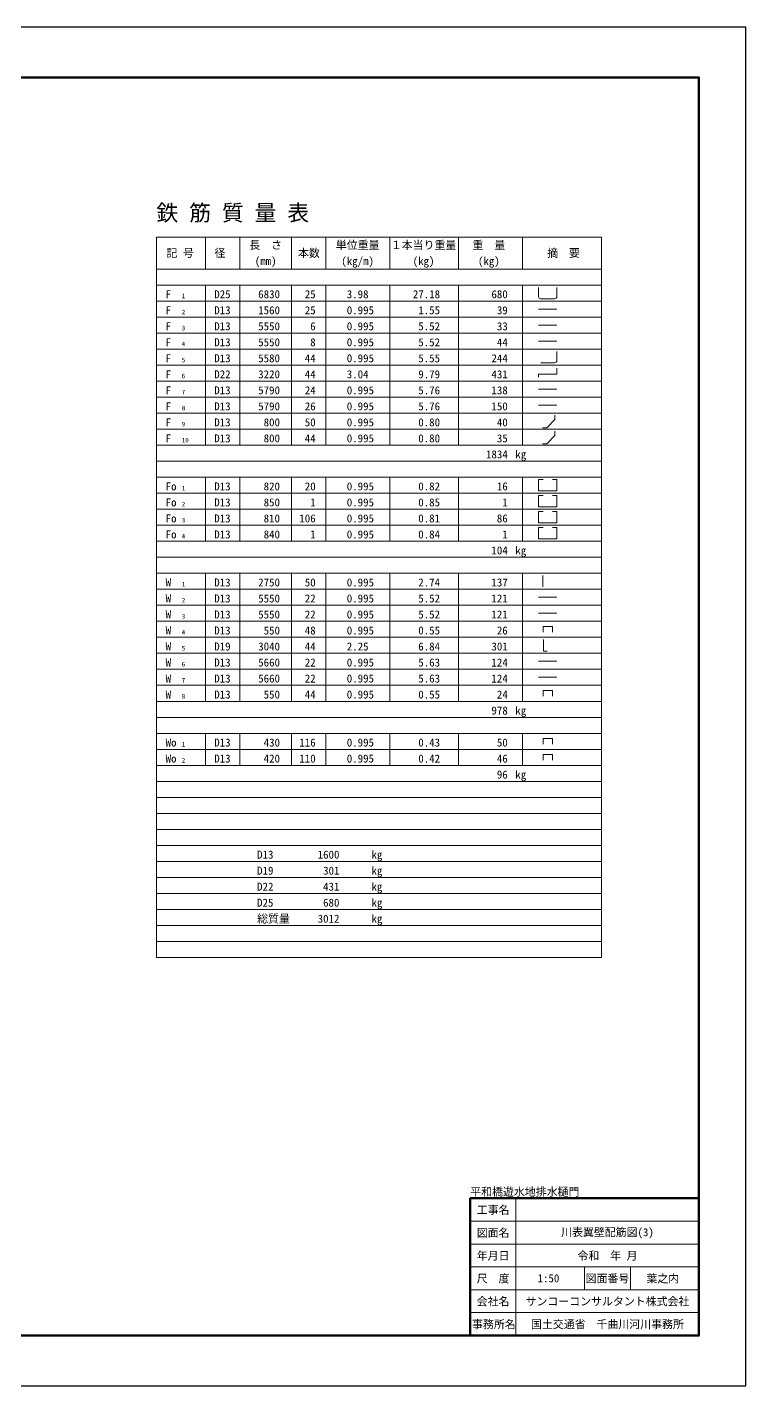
# Model space of a CAD drawing. Header units: millimetres. Extents: x 222124 to 348274, y -62968 to -33268.
# Drawn here: x 332562 to 348274, y -62968 to -33268 of the extents above; entities that cross this region are included whole.
import ezdxf
from ezdxf.enums import TextEntityAlignment as Align

# ---------------------------------------------------------------- set-up
doc = ezdxf.new("R2010")
doc.units = ezdxf.units.MM
doc.header["$LTSCALE"] = 50
doc.layers.get('Defpoints').update_dxf_attribs({"color": 191})
for name, color, linetype, lineweight in [('D-STR-TXT', 7, 'Continuous', 13), ('D-TTL', 2, 'Continuous', 140), ('D-TTL-FRAM', 2, 'Continuous', 50), ('D-TTL-LINE', 7, 'Continuous', 13), ('D-TTL-TXT', 7, 'Continuous', 13)]:
    doc.layers.add(name, color=color, linetype=linetype, lineweight=lineweight)
doc.styles.add('MS ゴシック', font='MS Gothic.ttf')
doc.styles.add('YOKO_GOTHIC', font='MS Gothic.ttf')
doc.styles.add('ＭＳゴシック', font='MS Gothic.ttf')

msp = doc.modelspace()

# ---------------------------------------------------------------- linework, layer by layer
at = {"layer": 'D-STR-TXT'}
for p, q in [((345121.5, -37855.1), (335388.3, -37855.1)), ((335388.3, -37855.1), (335388.3, -38905.1)), ((336461, -37855.1), (336461, -38555.1)), ((337211, -37855.1), (337211, -38555.1)), ((338344.5, -37855.1), (338344.5, -38555.1)), ((339094.5, -37855.1), (339094.5, -38555.1)), ((340494.5, -37855.1), (340494.5, -38555.1)), ((341994.5, -37855.1), (341994.5, -38555.1)), ((343394.4, -37855.1), (343394.4, -38555.1)), ((345121.5, -37855.1), (345121.5, -38905.1)), ((335388.3, -38555.1), (345121.5, -38555.1)), ((335388.3, -38905.1), (335388.3, -53605.1)), ((335388.3, -38905.1), (345121.3, -38905.1)), ((336461.3, -38905.1), (336461.3, -42405.1)), ((337211.3, -38905.1), (337211.3, -42405.1)), ((338344.3, -38905.1), (338344.3, -42405.1)), ((339094.3, -38905.1), (339094.3, -42405.1)), ((340494.3, -38905.1), (340494.3, -42405.1)), ((341994.3, -38905.1), (341994.3, -42405.1)), ((343394.3, -38905.1), (343394.3, -42405.1)), ((345121.3, -38905.1), (345121.3, -53605.1)), ((335388.3, -39255.1), (345121.3, -39255.1)), ((335388.3, -39605.1), (345121.3, -39605.1)), ((335388.3, -39955.1), (345121.3, -39955.1)), ((335388.3, -40305.1), (345121.3, -40305.1)), ((335388.3, -40655.1), (345121.3, -40655.1)), ((335388.3, -41005.1), (345121.3, -41005.1)), ((335388.3, -41355.1), (345121.3, -41355.1)), ((335388.3, -41705.1), (345121.3, -41705.1)), ((335388.3, -42055.1), (345121.3, -42055.1)), ((335388.3, -42405.1), (345121.3, -42405.1)), ((335388.3, -42755.1), (345121.3, -42755.1)), ((335388.3, -43105.1), (345121.3, -43105.1)), ((336461.3, -43105.1), (336461.3, -44505.1)), ((337211.3, -43105.1), (337211.3, -44505.1)), ((338344.3, -43105.1), (338344.3, -44505.1)), ((339094.3, -43105.1), (339094.3, -44505.1)), ((340494.3, -43105.1), (340494.3, -44505.1)), ((341994.3, -43105.1), (341994.3, -44505.1)), ((343394.3, -43105.1), (343394.3, -44505.1)), ((335388.3, -43455.1), (345121.3, -43455.1)), ((335388.3, -43805.1), (345121.3, -43805.1)), ((335388.3, -44155.1), (345121.3, -44155.1)), ((335388.3, -44505.1), (345121.3, -44505.1)), ((335388.3, -44855.1), (345121.3, -44855.1)), ((335388.3, -45205.1), (345121.3, -45205.1)), ((336461.3, -45205.1), (336461.3, -48005.1)), ((337211.3, -45205.1), (337211.3, -48005.1)), ((338344.3, -45205.1), (338344.3, -48005.1)), ((339094.3, -45205.1), (339094.3, -48005.1)), ((340494.3, -45205.1), (340494.3, -48005.1)), ((341994.3, -45205.1), (341994.3, -48005.1)), ((343394.3, -45205.1), (343394.3, -48005.1)), ((335388.3, -45555.1), (345121.3, -45555.1)), ((335388.3, -45905.1), (345121.3, -45905.1)), ((335388.3, -46255.1), (345121.3, -46255.1)), ((335388.3, -46605.1), (345121.3, -46605.1)), ((335388.3, -46955.1), (345121.3, -46955.1)), ((335388.3, -47305.1), (345121.3, -47305.1)), ((335388.3, -47655.1), (345121.3, -47655.1)), ((335388.3, -48005.1), (345121.3, -48005.1)), ((335388.3, -48355.1), (345121.3, -48355.1)), ((335388.3, -48705.1), (345121.3, -48705.1)), ((336461.3, -48705.1), (336461.3, -49405.1)), ((337211.3, -48705.1), (337211.3, -49405.1)), ((338344.3, -48705.1), (338344.3, -49405.1)), ((339094.3, -48705.1), (339094.3, -49405.1)), ((340494.3, -48705.1), (340494.3, -49405.1)), ((341994.3, -48705.1), (341994.3, -49405.1)), ((343394.3, -48705.1), (343394.3, -49405.1)), ((335388.3, -49055.1), (345121.3, -49055.1)), ((335388.3, -49405.1), (345121.3, -49405.1)), ((335388.3, -49755.1), (345121.3, -49755.1)), ((335388.3, -50105.1), (345121.3, -50105.1)), ((335388.3, -50455.1), (345121.3, -50455.1)), ((335388.3, -50805.1), (345121.3, -50805.1)), ((335388.3, -51155.1), (345121.3, -51155.1)), ((335388.3, -51505.1), (345121.3, -51505.1)), ((335388.3, -51855.1), (345121.3, -51855.1)), ((335388.3, -52205.1), (345121.3, -52205.1)), ((335388.3, -52555.1), (345121.3, -52555.1)), ((335388.3, -52905.1), (345121.3, -52905.1)), ((335388.3, -53255.1), (345121.3, -53255.1)), ((335388.3, -53605.1), (345121.3, -53605.1))]:
    msp.add_line(p, q, dxfattribs=at)
for points in [[(343744.3, -38955.1), (343744.3, -39155.1, 0.4142136), (343794.3, -39205.1), (344094.3, -39205.1, 0.4142136), (344144.3, -39155.1), (344144.3, -38955.1)], [(344144.3, -40355.1), (344144.3, -40555.1, -0.4142136), (344094.3, -40605.1), (343794.3, -40605.1)]]:
    msp.add_lwpolyline(points, format="xyb", dxfattribs=at)
for points in [[(343744.3, -39430.1), (344144.3, -39430.1)], [(343744.3, -39780.1), (344144.3, -39780.1)], [(343744.3, -40130.1), (344144.3, -40130.1)], [(344144.3, -40724.7), (344144.3, -40849.7), (343744.3, -40849.7), (343744.3, -40919.6)], [(343744.3, -41180.1), (344144.3, -41180.1)], [(343744.3, -41530.1), (344144.3, -41530.1)], [(343825.1, -42023), (343925.1, -42023), (344101.9, -41846.2), (344101.9, -41746.2)], [(343825.1, -42373), (343925.1, -42373), (344101.9, -42196.2), (344101.9, -42096.2)], [(343844.3, -43155.1), (343744.3, -43155.1), (343744.3, -43405.1), (344144.3, -43405.1), (344144.3, -43155.1), (344044.3, -43155.1)], [(343844.3, -43505.1), (343744.3, -43505.1), (343744.3, -43755.1), (344144.3, -43755.1), (344144.3, -43505.1), (344044.3, -43505.1)], [(343844.3, -43855.1), (343744.3, -43855.1), (343744.3, -44105.1), (344144.3, -44105.1), (344144.3, -43855.1), (344044.3, -43855.1)], [(343844.3, -44205.1), (343744.3, -44205.1), (343744.3, -44455.1), (344144.3, -44455.1), (344144.3, -44205.1), (344044.3, -44205.1)], [(343836.1, -45505.1), (343836.1, -45255.1)], [(343744.3, -45730.1), (344144.3, -45730.1)], [(343744.3, -46080.1), (344144.3, -46080.1)], [(343844.3, -46493.5), (343844.3, -46368.5), (344044.3, -46368.5), (344044.3, -46493.5)], [(343853.1, -46655.1), (343853.1, -46905.1), (343929.4, -46905.1)], [(343744.3, -47130.1), (344144.3, -47130.1)], [(343744.3, -47480.1), (344144.3, -47480.1)], [(343844.3, -47893.5), (343844.3, -47768.5), (344044.3, -47768.5), (344044.3, -47893.5)], [(343844.3, -48943.5), (343844.3, -48818.5), (344044.3, -48818.5), (344044.3, -48943.5)], [(343844.3, -49293.5), (343844.3, -49168.5), (344044.3, -49168.5), (344044.3, -49293.5)]]:
    msp.add_lwpolyline(points, dxfattribs=at)
at = {"layer": 'D-TTL'}
msp.add_lwpolyline([(307249.2, -34367.9), (307249.2, -61867.9), (347249.2, -61867.9), (347249.2, -34367.9)], close=True, dxfattribs=at)
at = {"layer": 'D-TTL-FRAM'}
msp.add_lwpolyline([(342249.2, -61867.9), (342249.2, -58867.9), (347249.2, -58867.9)], dxfattribs=at)
at = {"layer": 'D-TTL-LINE'}
for p, q in [((343249.2, -61867.9), (343249.2, -58867.9)), ((342249.2, -59367.9), (347249.2, -59367.9)), ((342249.2, -59867.9), (347249.2, -59867.9)), ((342249.2, -60367.9), (347249.2, -60367.9)), ((344749.2, -60867.9), (344749.2, -60367.9)), ((345749.2, -60867.9), (345749.2, -60367.9)), ((342249.2, -60867.9), (347249.2, -60867.9)), ((342249.2, -61367.9), (347249.2, -61367.9))]:
    msp.add_line(p, q, dxfattribs=at)
at = {"layer": 'Defpoints', "color": 1}
msp.add_lwpolyline([(306224.2, -33267.9), (306224.2, -62967.9), (348274.2, -62967.9), (348274.2, -33267.9)], close=True, dxfattribs=at)

# ---------------------------------------------------------------- texts
at = {"layer": 'D-STR-TXT', "style": 'ＭＳゴシック'}
msp.add_text('鉄 筋 質 量 表 ', height=350, dxfattribs=at).set_placement((335388.3, -37605.1), align=Align.BOTTOM_LEFT)
for s, p in [('長  さ ', (337836, -38030.1)), ('単位重量 ', (339846.7, -38030.1)), ('１本当り重量 ', (341288, -38030.1)), ('重\u3000量 ', (342715.6, -38030.1)), ('記 号 ', (335965.4, -38205.1)), ('径 ', (336836, -38205.1)), ('(mm) ', (337836, -38380.1)), ('本数 ', (338781.8, -38205.1)), ('(kg/m) ', (339846.7, -38380.1)), ('(kg) ', (341288, -38380.1)), ('(kg) ', (342715.6, -38380.1)), ('摘\u3000要 ', (344347.8, -38205.1))]:
    msp.add_text(s, height=175, dxfattribs=at).set_placement(p, align=Align.MIDDLE_CENTER)
at = {"layer": 'D-STR-TXT'}
for s, height, style, p in [('F ', 175, 'YOKO_GOTHIC', (335589.4, -39193.6)), ('1 ', 100, 'YOKO_GOTHIC', (335939.4, -39193.6)), ('3.98 ', 175, 'MS ゴシック', (339549.4, -39193.6)), ('F ', 175, 'YOKO_GOTHIC', (335589.2, -39543.6)), ('2', 100, 'YOKO_GOTHIC', (335939.2, -39543.6)), ('0.995', 175, 'MS ゴシック', (339549.4, -39543.6)), ('F ', 175, 'YOKO_GOTHIC', (335589.2, -39893.6)), ('3', 100, 'YOKO_GOTHIC', (335939.2, -39893.6)), ('0.995', 175, 'MS ゴシック', (339549.4, -39893.6)), ('F ', 175, 'YOKO_GOTHIC', (335589.2, -40243.6)), ('0.995', 175, 'MS ゴシック', (339549.4, -40243.6)), ('4', 100, 'YOKO_GOTHIC', (335939.2, -40243.6)), ('F ', 175, 'YOKO_GOTHIC', (335589.2, -40593.6)), ('5', 100, 'YOKO_GOTHIC', (335939.2, -40593.6)), ('0.995', 175, 'MS ゴシック', (339549.4, -40593.6)), ('F ', 175, 'YOKO_GOTHIC', (335589.2, -40943.6)), ('6', 100, 'YOKO_GOTHIC', (335939.2, -40943.6)), ('3.04 ', 175, 'MS ゴシック', (339549.4, -40943.6)), ('F ', 175, 'YOKO_GOTHIC', (335589.2, -41293.6)), ('7', 100, 'YOKO_GOTHIC', (335939.2, -41293.6)), ('0.995', 175, 'MS ゴシック', (339549.4, -41293.6)), ('F ', 175, 'YOKO_GOTHIC', (335589.2, -41643.6)), ('8', 100, 'YOKO_GOTHIC', (335939.2, -41643.6)), ('0.995', 175, 'MS ゴシック', (339549.4, -41643.6)), ('F ', 175, 'YOKO_GOTHIC', (335589.2, -41993.6)), ('0.995', 175, 'MS ゴシック', (339549.4, -41993.6)), ('F ', 175, 'YOKO_GOTHIC', (335589.2, -42343.6)), ('9', 100, 'YOKO_GOTHIC', (335939.2, -41993.6)), ('0.995', 175, 'MS ゴシック', (339549.4, -42343.6)), ('10', 100, 'YOKO_GOTHIC', (335939.2, -42343.6)), ('Fo', 175, 'YOKO_GOTHIC', (335589.4, -43393.6)), ('1 ', 100, 'YOKO_GOTHIC', (335939.4, -43393.6)), ('0.995', 175, 'MS ゴシック', (339549.4, -43393.6)), ('Fo', 175, 'YOKO_GOTHIC', (335589.4, -43743.6)), ('2 ', 100, 'YOKO_GOTHIC', (335939.4, -43743.6)), ('0.995', 175, 'MS ゴシック', (339549.4, -43743.6)), ('Fo', 175, 'YOKO_GOTHIC', (335589.4, -44093.6)), ('0.995', 175, 'MS ゴシック', (339549.4, -44093.6)), ('3 ', 100, 'YOKO_GOTHIC', (335939.4, -44093.6)), ('Fo', 175, 'YOKO_GOTHIC', (335589.4, -44443.6)), ('4', 100, 'YOKO_GOTHIC', (335939.4, -44443.6)), ('0.995', 175, 'MS ゴシック', (339549.4, -44443.6)), ('W ', 175, 'YOKO_GOTHIC', (335589.4, -45493.6)), ('1', 100, 'YOKO_GOTHIC', (335939.4, -45493.6)), ('0.995', 175, 'MS ゴシック', (339549.4, -45493.6)), ('W ', 175, 'YOKO_GOTHIC', (335589.4, -45843.6)), ('0.995', 175, 'MS ゴシック', (339549.4, -45843.6)), ('W ', 175, 'YOKO_GOTHIC', (335589.4, -46193.6)), ('2', 100, 'YOKO_GOTHIC', (335939.4, -45843.6)), ('0.995', 175, 'MS ゴシック', (339549.4, -46193.6)), ('3', 100, 'YOKO_GOTHIC', (335939.4, -46193.6)), ('W ', 175, 'YOKO_GOTHIC', (335589.4, -46543.6)), ('4', 100, 'YOKO_GOTHIC', (335939.4, -46543.6)), ('0.995', 175, 'MS ゴシック', (339549.4, -46543.6)), ('W ', 175, 'YOKO_GOTHIC', (335589.4, -46893.6)), ('5', 100, 'YOKO_GOTHIC', (335939.4, -46893.6)), ('2.25 ', 175, 'MS ゴシック', (339549.4, -46893.6)), ('W ', 175, 'YOKO_GOTHIC', (335589.4, -47243.6)), ('6', 100, 'YOKO_GOTHIC', (335939.4, -47243.6)), ('0.995', 175, 'MS ゴシック', (339549.4, -47243.6)), ('W ', 175, 'YOKO_GOTHIC', (335589.4, -47593.6)), ('7', 100, 'YOKO_GOTHIC', (335939.4, -47593.6)), ('0.995', 175, 'MS ゴシック', (339549.4, -47593.6)), ('W ', 175, 'YOKO_GOTHIC', (335589.4, -47943.6)), ('0.995', 175, 'MS ゴシック', (339549.4, -47943.6)), ('8', 100, 'YOKO_GOTHIC', (335939.4, -47943.6)), ('Wo', 175, 'YOKO_GOTHIC', (335589.4, -48993.6)), ('1 ', 100, 'YOKO_GOTHIC', (335939.4, -48993.6)), ('0.995', 175, 'MS ゴシック', (339549.4, -48993.6)), ('Wo', 175, 'YOKO_GOTHIC', (335589.4, -49343.6)), ('2 ', 100, 'YOKO_GOTHIC', (335939.4, -49343.6)), ('0.995', 175, 'MS ゴシック', (339549.4, -49343.6)), ('D13', 175, 'MS ゴシック', (337589.4, -51443.6)), ('kg', 175, 'MS ゴシック', (340089.4, -51443.6)), ('D19', 175, 'MS ゴシック', (337589.4, -51793.6)), ('kg', 175, 'MS ゴシック', (340089.4, -51793.6)), ('D22', 175, 'MS ゴシック', (337589.4, -52143.6)), ('kg', 175, 'MS ゴシック', (340089.4, -52143.6)), ('D25', 175, 'MS ゴシック', (337589.4, -52493.6)), ('kg', 175, 'MS ゴシック', (340089.4, -52493.6)), ('総質量', 175, 'MS ゴシック', (337589.4, -52843.6)), ('kg', 175, 'MS ゴシック', (340089.4, -52843.6))]:
    msp.add_text(s, height=height, dxfattribs=dict(at, style=style)).set_placement(p)
for s, style, p in [('D25', 'MS ゴシック', (337009.4, -39193.6)), ('6830', 'MS ゴシック', (338089.4, -39193.6)), ('25', 'MS ゴシック', (338869.4, -39193.6)), ('27.18', 'MS ゴシック', (341589.4, -39193.6)), ('680', 'MS ゴシック', (343069.4, -39193.6)), ('D13', 'MS ゴシック', (337009.4, -39543.6)), ('1560', 'MS ゴシック', (338089.4, -39543.6)), ('25', 'MS ゴシック', (338869.4, -39543.6)), ('1.55', 'MS ゴシック', (341589.4, -39543.6)), ('39', 'MS ゴシック', (343069.4, -39543.6)), ('D13', 'MS ゴシック', (337009.4, -39893.6)), ('5550', 'MS ゴシック', (338089.4, -39893.6)), ('6', 'MS ゴシック', (338869.4, -39893.6)), ('5.52', 'MS ゴシック', (341589.4, -39893.6)), ('33', 'MS ゴシック', (343069.4, -39893.6)), ('D13', 'MS ゴシック', (337009.4, -40243.6)), ('5550', 'MS ゴシック', (338089.4, -40243.6)), ('8', 'MS ゴシック', (338869.4, -40243.6)), ('5.52', 'MS ゴシック', (341589.4, -40243.6)), ('44', 'MS ゴシック', (343069.4, -40243.6)), ('D13', 'MS ゴシック', (337009.4, -40593.6)), ('5580', 'MS ゴシック', (338089.4, -40593.6)), ('44', 'MS ゴシック', (338869.4, -40593.6)), ('5.55', 'MS ゴシック', (341589.4, -40593.6)), ('244', 'MS ゴシック', (343069.4, -40593.6)), ('D22', 'MS ゴシック', (337009.4, -40943.6)), ('3220', 'MS ゴシック', (338089.4, -40943.6)), ('44', 'MS ゴシック', (338869.4, -40943.6)), ('9.79', 'MS ゴシック', (341589.4, -40943.6)), ('431', 'MS ゴシック', (343069.4, -40943.6)), ('D13', 'MS ゴシック', (337009.4, -41293.6)), ('5790', 'MS ゴシック', (338089.4, -41293.6)), ('24', 'MS ゴシック', (338869.4, -41293.6)), ('5.76', 'MS ゴシック', (341589.4, -41293.6)), ('138', 'MS ゴシック', (343069.4, -41293.6)), ('D13', 'MS ゴシック', (337009.4, -41643.6)), ('5790', 'MS ゴシック', (338089.4, -41643.6)), ('26', 'MS ゴシック', (338869.4, -41643.6)), ('5.76', 'MS ゴシック', (341589.4, -41643.6)), ('150', 'MS ゴシック', (343069.4, -41643.6)), ('D13', 'MS ゴシック', (337009.4, -41993.6)), ('800', 'MS ゴシック', (338089.4, -41993.6)), ('50', 'MS ゴシック', (338869.4, -41993.6)), ('0.80', 'MS ゴシック', (341589.4, -41993.6)), ('40', 'MS ゴシック', (343069.4, -41993.6)), ('D13', 'MS ゴシック', (337009.4, -42343.6)), ('800', 'MS ゴシック', (338089.4, -42343.6)), ('44', 'MS ゴシック', (338869.4, -42343.6)), ('0.80', 'MS ゴシック', (341589.4, -42343.6)), ('35', 'MS ゴシック', (343069.4, -42343.6)), ('1834', 'MS ゴシック', (343069.4, -42693.6)), ('kg', 'YOKO_GOTHIC', (343472.8, -42693.6)), ('D13', 'MS ゴシック', (337009.4, -43393.6)), ('820', 'MS ゴシック', (338089.4, -43393.6)), ('20', 'MS ゴシック', (338869.4, -43393.6)), ('0.82', 'MS ゴシック', (341589.4, -43393.6)), ('16', 'MS ゴシック', (343069.4, -43393.6)), ('D13', 'MS ゴシック', (337009.4, -43743.6)), ('850', 'MS ゴシック', (338089.4, -43743.6)), ('1', 'MS ゴシック', (338869.4, -43743.6)), ('0.85', 'MS ゴシック', (341589.4, -43743.6)), ('1', 'MS ゴシック', (343069.4, -43743.6)), ('D13', 'MS ゴシック', (337009.4, -44093.6)), ('810', 'MS ゴシック', (338089.4, -44093.6)), ('106', 'MS ゴシック', (338869.4, -44093.6)), ('0.81', 'MS ゴシック', (341589.4, -44093.6)), ('86', 'MS ゴシック', (343069.4, -44093.6)), ('D13', 'MS ゴシック', (337009.4, -44443.6)), ('840', 'MS ゴシック', (338089.4, -44443.6)), ('1', 'MS ゴシック', (338869.4, -44443.6)), ('0.84', 'MS ゴシック', (341589.4, -44443.6)), ('1', 'MS ゴシック', (343069.4, -44443.6)), ('104', 'YOKO_GOTHIC', (343069.4, -44793.6)), ('kg', 'YOKO_GOTHIC', (343472.8, -44793.6)), ('D13', 'MS ゴシック', (337009.4, -45493.6)), ('2750', 'MS ゴシック', (338089.4, -45493.6)), ('50', 'MS ゴシック', (338869.4, -45493.6)), ('2.74', 'MS ゴシック', (341589.4, -45493.6)), ('137', 'MS ゴシック', (343069.4, -45493.6)), ('D13', 'MS ゴシック', (337009.4, -45843.6)), ('5550', 'MS ゴシック', (338089.4, -45843.6)), ('22', 'MS ゴシック', (338869.4, -45843.6)), ('5.52', 'MS ゴシック', (341589.4, -45843.6)), ('121', 'MS ゴシック', (343069.4, -45843.6)), ('D13', 'MS ゴシック', (337009.4, -46193.6)), ('5550', 'MS ゴシック', (338089.4, -46193.6)), ('22', 'MS ゴシック', (338869.4, -46193.6)), ('5.52', 'MS ゴシック', (341589.4, -46193.6)), ('121', 'MS ゴシック', (343069.4, -46193.6)), ('D13', 'MS ゴシック', (337009.4, -46543.6)), ('550', 'MS ゴシック', (338089.4, -46543.6)), ('48', 'MS ゴシック', (338869.4, -46543.6)), ('0.55', 'MS ゴシック', (341589.4, -46543.6)), ('26', 'MS ゴシック', (343069.4, -46543.6)), ('D19', 'MS ゴシック', (337009.4, -46893.6)), ('3040', 'MS ゴシック', (338089.4, -46893.6)), ('44', 'MS ゴシック', (338869.4, -46893.6)), ('6.84', 'MS ゴシック', (341589.4, -46893.6)), ('301', 'MS ゴシック', (343069.4, -46893.6)), ('D13', 'MS ゴシック', (337009.4, -47243.6)), ('5660', 'MS ゴシック', (338089.4, -47243.6)), ('22', 'MS ゴシック', (338869.4, -47243.6)), ('5.63', 'MS ゴシック', (341589.4, -47243.6)), ('124', 'MS ゴシック', (343069.4, -47243.6)), ('D13', 'MS ゴシック', (337009.4, -47593.6)), ('5660', 'MS ゴシック', (338089.4, -47593.6)), ('22', 'MS ゴシック', (338869.4, -47593.6)), ('5.63', 'MS ゴシック', (341589.4, -47593.6)), ('124', 'MS ゴシック', (343069.4, -47593.6)), ('D13', 'MS ゴシック', (337009.4, -47943.6)), ('550', 'MS ゴシック', (338089.4, -47943.6)), ('44', 'MS ゴシック', (338869.4, -47943.6)), ('0.55', 'MS ゴシック', (341589.4, -47943.6)), ('24', 'MS ゴシック', (343069.4, -47943.6)), ('kg', 'YOKO_GOTHIC', (343472.8, -48293.6)), ('978', 'YOKO_GOTHIC', (343069.4, -48293.6)), ('D13', 'MS ゴシック', (337009.4, -48993.6)), ('430', 'MS ゴシック', (338089.4, -48993.6)), ('116', 'MS ゴシック', (338869.4, -48993.6)), ('0.43', 'MS ゴシック', (341589.4, -48993.6)), ('50', 'MS ゴシック', (343069.4, -48993.6)), ('D13', 'MS ゴシック', (337009.4, -49343.6)), ('420', 'MS ゴシック', (338089.4, -49343.6)), ('110', 'MS ゴシック', (338869.4, -49343.6)), ('0.42', 'MS ゴシック', (341589.4, -49343.6)), ('46', 'MS ゴシック', (343069.4, -49343.6)), ('96', 'YOKO_GOTHIC', (343069.4, -49693.6)), ('kg', 'YOKO_GOTHIC', (343472.8, -49693.6)), ('1600', 'MS ゴシック', (339389.4, -51443.6)), ('301', 'MS ゴシック', (339389.4, -51793.6)), ('431', 'MS ゴシック', (339389.4, -52143.6)), ('680', 'MS ゴシック', (339389.4, -52493.6)), ('3012', 'MS ゴシック', (339389.4, -52843.6))]:
    msp.add_text(s, height=175, dxfattribs=dict(at, style=style)).set_placement(p, align=Align.RIGHT)
at = {"layer": 'D-TTL-TXT', "style": 'MS ゴシック'}
msp.add_text('平和橋遊水地排水樋門', height=175, dxfattribs=at).set_placement((342249.2, -58867.9), align=Align.BOTTOM_LEFT)
for s, p in [('工事名', (342749.2, -59117.9)), ('図面名', (342749.2, -59617.9)), ('川表翼壁配筋図(3)', (345249.2, -59617.9)), ('年月日', (342749.2, -60117.9)), ('令和  年 月', (345249.2, -60117.9)), ('尺\u3000度', (342749.2, -60617.9)), ('1:50', (343959.1, -60617.9)), ('図面番号', (345249.2, -60617.9)), ('葉之内', (346459.1, -60617.9)), ('会社名', (342749.2, -61117.9)), ('サンコーコンサルタント株式会社', (345249.2, -61117.9)), ('事務所名', (342765.3, -61617.9)), ('国土交通省\u3000千曲川河川事務所', (345249.2, -61617.9))]:
    msp.add_text(s, height=175, dxfattribs=at).set_placement(p, align=Align.MIDDLE)

doc.saveas('drawing.dxf')
